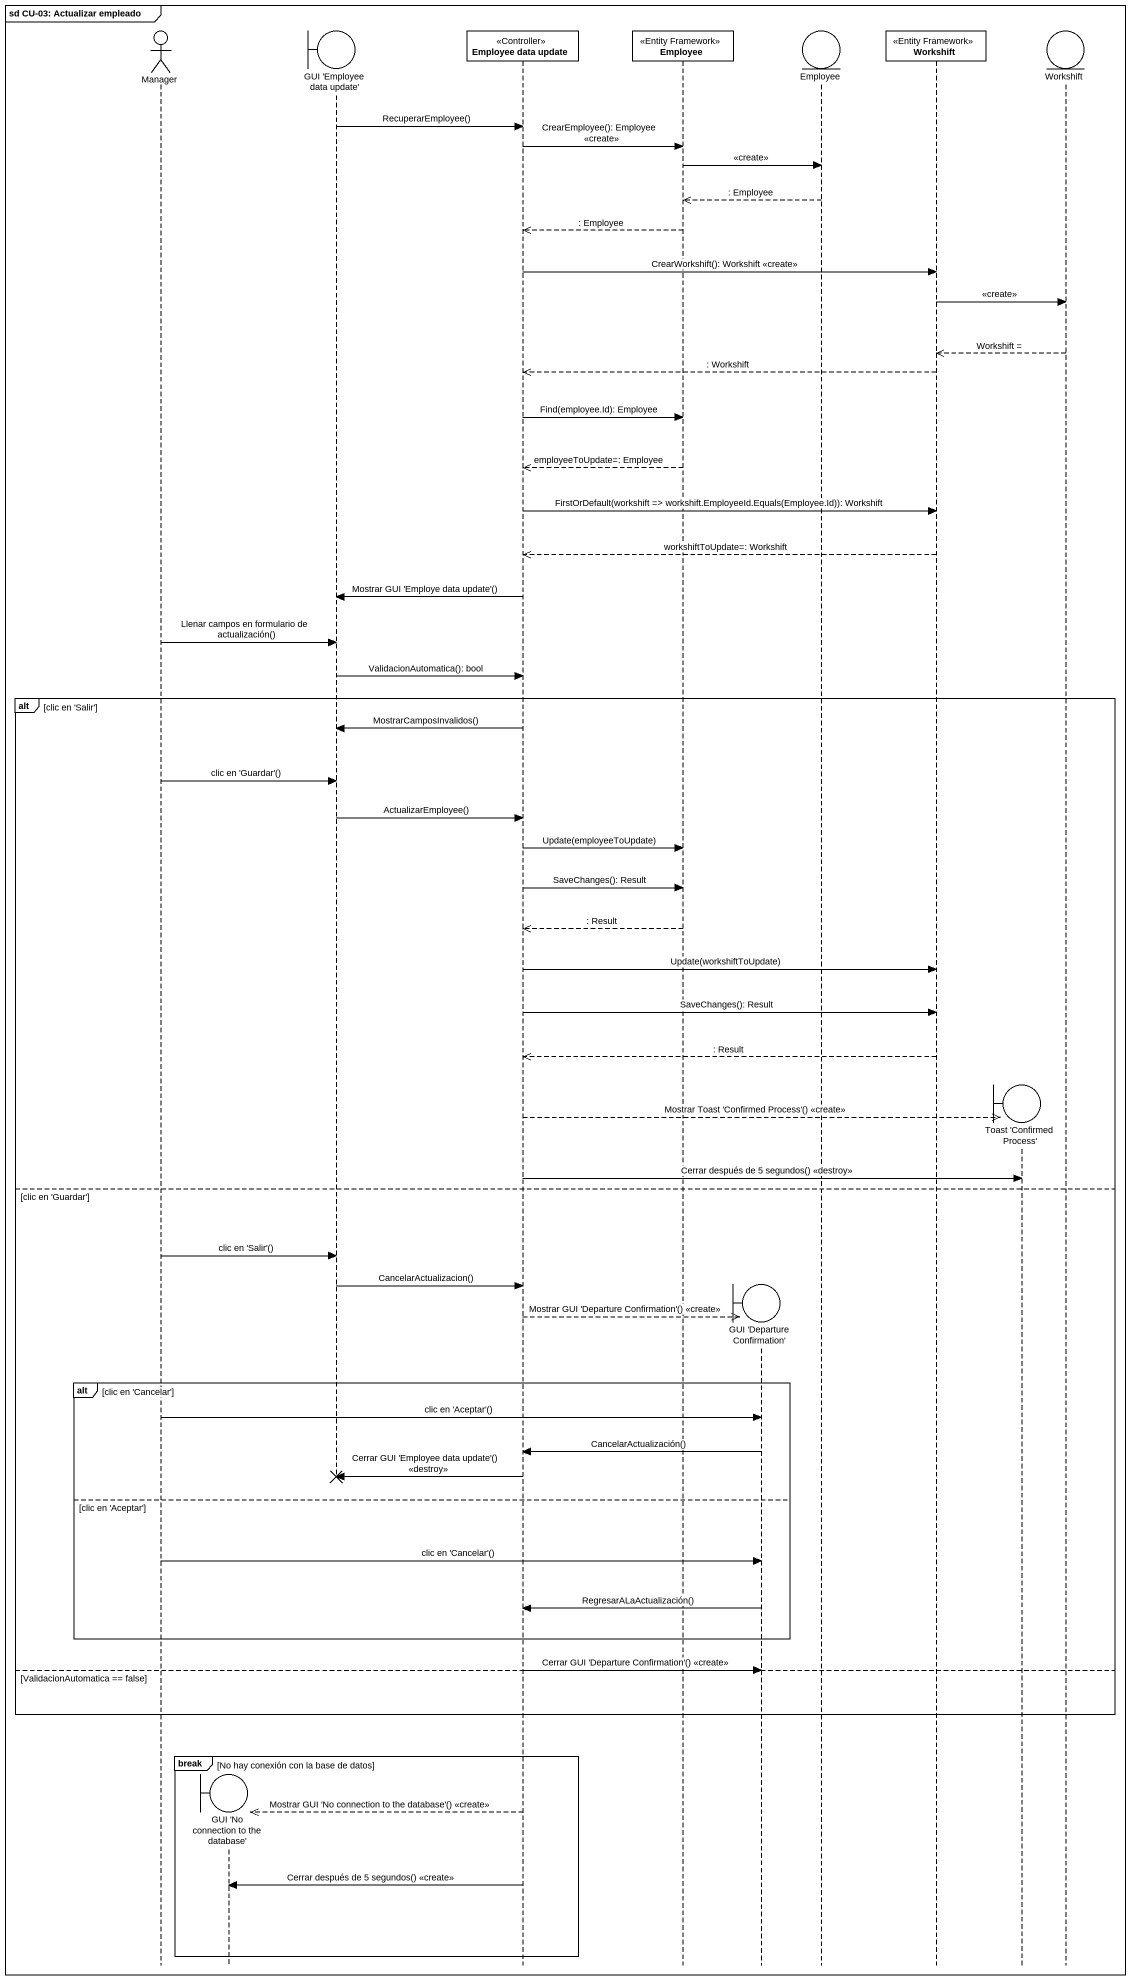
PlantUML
@startuml
mainframe sd CU-03: Actualizar empleado
hide footbox
actor Manager
boundary "GUI 'No connection to the database'" as GUI_No_connection_to_the
boundary "GUI 'Employee data update'" as GUI_Employee_data_update
participant "Employee data update" as Employee_data_update <<Controller>>
participant Employee <<Entity Framework>>
boundary "GUI 'Departure Confirmation'" as GUI_Departure_Confirmation
entity "Employee" as Employee_2
participant Workshift <<Entity Framework>>
boundary "Toast 'Confirmed Process'" as Toast_Confirmed_Process
entity "Workshift" as Workshift_2

GUI_Employee_data_update -> Employee_data_update : RecuperarEmployee()
Employee_data_update -> Employee : CrearEmployee(): Employee <<create>>
Employee -> Employee_2 : <<create>>
Employee_2 -->> Employee : : Employee
Employee -->> Employee_data_update : : Employee
Employee_data_update -> Workshift : CrearWorkshift(): Workshift <<create>>
Workshift -> Workshift_2 : <<create>>
Workshift_2 -->> Workshift : Workshift =
Workshift -->> Employee_data_update : : Workshift
Employee_data_update -> Employee : Find(employee.Id): Employee
Employee -->> Employee_data_update : employeeToUpdate=: Employee
Employee_data_update -> Workshift : FirstOrDefault(workshift => workshift.EmployeeId.Equals(Employee.Id)): Workshift
Workshift -->> Employee_data_update : workshiftToUpdate=: Workshift
Employee_data_update -> GUI_Employee_data_update : Mostrar GUI 'Employe data update'()
Manager -> GUI_Employee_data_update : Llenar campos en formulario de actualización()
GUI_Employee_data_update -> Employee_data_update : ValidacionAutomatica(): bool
alt clic en 'Salir'
  Employee_data_update -> GUI_Employee_data_update : MostrarCamposInvalidos()
  Manager -> GUI_Employee_data_update : clic en 'Guardar'()
  GUI_Employee_data_update -> Employee_data_update : ActualizarEmployee()
  Employee_data_update -> Employee : Update(employeeToUpdate)
  Employee_data_update -> Employee : SaveChanges(): Result
  Employee -->> Employee_data_update : : Result
  Employee_data_update -> Workshift : Update(workshiftToUpdate)
  Employee_data_update -> Workshift : SaveChanges(): Result
  Workshift -->> Employee_data_update : : Result
  Employee_data_update -->> Toast_Confirmed_Process ** : Mostrar Toast 'Confirmed Process'() <<create>>
  Employee_data_update -> Toast_Confirmed_Process : Cerrar después de 5 segundos() <<destroy>>
else clic en 'Guardar'
  Manager -> GUI_Employee_data_update : clic en 'Salir'()
  GUI_Employee_data_update -> Employee_data_update : CancelarActualizacion()
  Employee_data_update -->> GUI_Departure_Confirmation ** : Mostrar GUI 'Departure Confirmation'() <<create>>
  alt clic en 'Cancelar'
    Manager -> GUI_Departure_Confirmation : clic en 'Aceptar'()
    GUI_Departure_Confirmation -> Employee_data_update : CancelarActualización()
    Employee_data_update -> GUI_Employee_data_update !! : Cerrar GUI 'Employee data update'() <<destroy>>
  else clic en 'Aceptar'
    Manager -> GUI_Departure_Confirmation : clic en 'Cancelar'()
    GUI_Departure_Confirmation -> Employee_data_update : RegresarALaActualización()
  end
else ValidacionAutomatica == false
  Employee_data_update -> GUI_Departure_Confirmation : Cerrar GUI 'Departure Confirmation'() <<create>>
end
break No hay conexión con la base de datos
  Employee_data_update -->> GUI_No_connection_to_the ** : Mostrar GUI 'No connection to the database'() <<create>>
  Employee_data_update -> GUI_No_connection_to_the : Cerrar después de 5 segundos() <<create>>
end
@enduml
